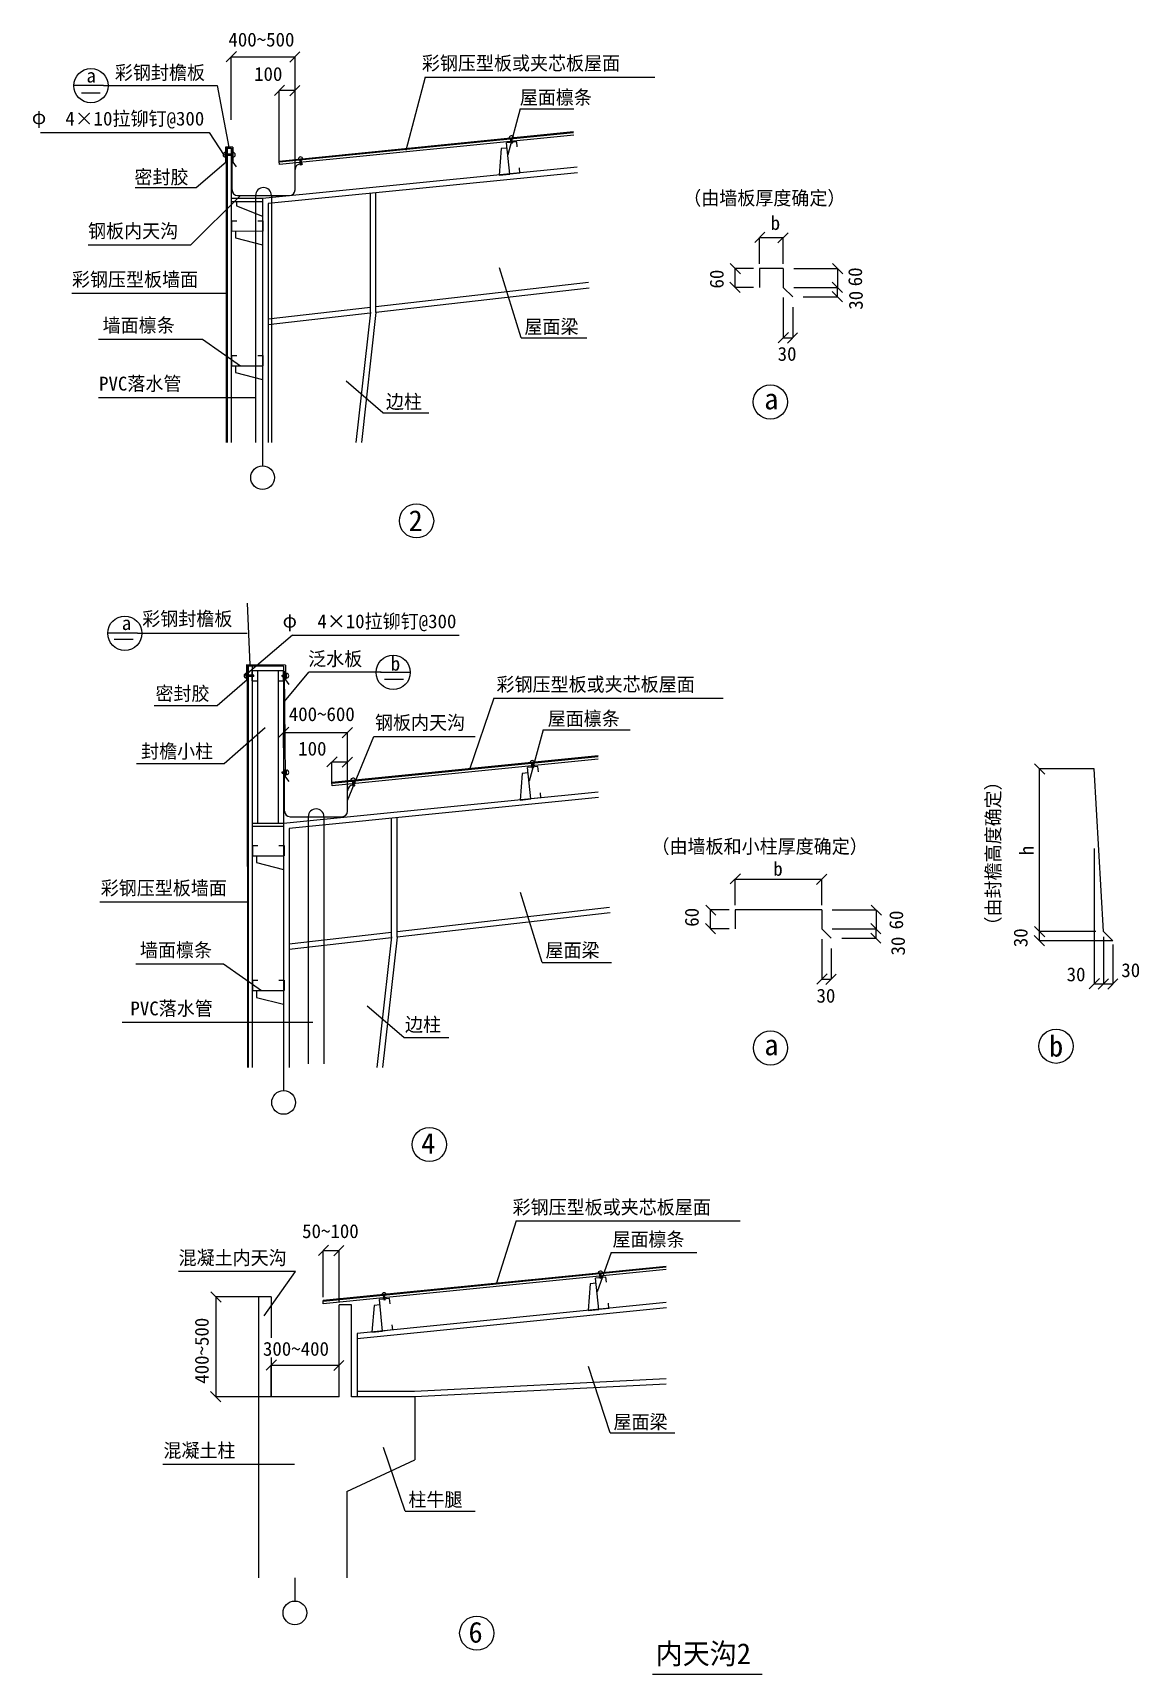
# Model space of a CAD drawing. Header units: metres. Extents: x 94 to 7116, y 1166 to 11586.
import ezdxf

# ---------------------------------------------------------------- set-up
doc = ezdxf.new("R2010")
doc.units = ezdxf.units.M
for name, color, linetype in [('HZ', 7, 'Continuous'), ('TEXT', 6, 'Continuous'), ('TREE', 3, 'Continuous'), ('WALL', 2, 'Continuous'), ('WINDOW', 4, 'Continuous')]:
    doc.layers.add(name, color=color, linetype=linetype)

# ---------------------------------------------------------------- blocks, each defined once
blk = doc.blocks.new('_ArchTick')
at = {"color": 5, "linetype": 'ByBlock'}
blk.add_lwpolyline([(-0.42, -0.42), (0.39, 0.39)], dxfattribs=at)

msp = doc.modelspace()

# ---------------------------------------------------------------- linework, layer by layer
msp.add_line((4027.62, 1166.36), (4722.75, 1166.36))
at = {"layer": 'TEXT'}
for p, q in [((1351.77, 11433.79), (1757.89, 11433.79)), ((1351.77, 11033.2), (1351.77, 11433.79)), ((1757.89, 10718.06), (1757.89, 11433.79)), ((542.72, 11250.44), (353.95, 11250.44)), ((401.74, 11203.98), (521.78, 11203.98)), ((1551.77, 8984.13), (1551.77, 8837.32)), ((757.63, 7775.04), (568.85, 7775.04)), ((610.2, 7736.87), (730.24, 7736.87)), ((2300.76, 7526.17), (2489.53, 7526.17)), ((2325.42, 7481.92), (2445.46, 7481.92)), ((1685.47, 7144.74), (2091.58, 7144.74)), ((1685.47, 7046.88), (1685.47, 7144.74)), ((2091.58, 6774.54), (2091.58, 7144.74)), ((1685.47, 5017.72), (1685.47, 4870.91)), ((1756.92, 1777.42), (1756.92, 1630.61))]:
    msp.add_line(p, q, dxfattribs=at)
for centre, radius in [((462.72, 11249.73), 108.78), ((4774.82, 9242.32), 108.78), ((1551.77, 8762.01), 75.31), ((2529.13, 8487.66), 108.78), ((677.63, 7774.32), 108.78), ((2380.76, 7525.45), 108.78), ((4775.72, 5141.97), 108.78), ((6588.21, 5152.74), 108.78), ((1685.47, 4795.6), 75.31), ((2610.93, 4528.69), 108.78), ((1756.92, 1555.3), 75.31), ((2911.59, 1426.51), 108.78)]:
    msp.add_circle(centre, radius, dxfattribs=at)
at = {"layer": 'TREE'}
for p, q in [((1507.89, 10553.06), (1507.89, 8984.13)), ((1607.89, 10553.06), (1607.89, 8984.13)), ((1841.58, 6609.54), (1841.58, 5040.61)), ((1941.58, 6609.54), (1941.58, 5040.61))]:
    msp.add_line(p, q, dxfattribs=at)
at = {"layer": 'WALL'}
for p, q in [((1357.89, 10588.06), (1357.89, 10853.06)), ((3165.29, 10894.26), (3100.61, 10887.8)), ((3120.51, 10688.79), (3100.61, 10887.8)), ((3168.57, 10861.43), (3165.29, 10894.26)), ((1364, 10763.88), (1385.3, 10735.5)), ((1792.89, 10753.06), (1806.81, 10753.06)), ((1757.89, 10588.06), (1757.89, 10718.06)), ((3185.19, 10695.26), (3120.51, 10688.79)), ((3185.19, 10695.26), (3181.9, 10728.09)), ((1392.89, 10553.06), (1722.89, 10553.06)), ((1354.47, 10392.85), (1354.4, 10327.85)), ((1354.4, 10327.85), (1554.4, 10327.62)), ((1354.47, 10392.85), (1387.47, 10392.81)), ((1521.47, 10392.66), (1554.47, 10392.62)), ((1554.47, 10392.62), (1554.4, 10327.62)), ((4706.63, 10089.4), (4706.63, 9969.4)), ((4856.63, 10089.4), (4856.63, 9969.4)), ((4856.63, 9969.4), (4916.63, 9909.46)), ((1354.47, 9537.6), (1354.4, 9472.6)), ((1354.47, 9537.6), (1387.47, 9537.56)), ((1521.47, 9537.41), (1554.47, 9537.37)), ((1554.47, 9537.37), (1554.4, 9472.37)), ((1354.4, 9472.6), (1554.4, 9472.37)), ((1485.47, 7536.79), (1685.47, 7537.02)), ((1485.54, 7471.79), (1485.47, 7536.79)), ((1685.54, 7472.02), (1685.47, 7537.02)), ((1697.69, 7572.65), (1697.69, 7477.61)), ((1485.54, 7471.79), (1518.54, 7471.83)), ((1652.54, 7471.98), (1685.54, 7472.02)), ((1697.69, 7477.61), (1719, 7449.22)), ((1691.58, 6644.54), (1691.58, 6909.54)), ((3298.98, 6927.85), (3234.3, 6921.39)), ((3254.2, 6722.38), (3234.3, 6921.39)), ((3302.26, 6895.02), (3298.98, 6927.85)), ((1697.58, 6860.63), (1718.88, 6832.24)), ((2091.58, 6644.54), (2091.58, 6774.54)), ((2126.58, 6809.54), (2140.51, 6809.54)), ((3318.88, 6728.85), (3254.2, 6722.38)), ((3318.88, 6728.85), (3315.6, 6761.68)), ((1726.58, 6609.54), (2056.58, 6609.54)), ((1488.17, 6426.44), (1488.09, 6361.44)), ((1488.09, 6361.44), (1688.09, 6361.21)), ((1488.17, 6426.44), (1521.17, 6426.4)), ((1655.17, 6426.25), (1688.17, 6426.21)), ((1688.17, 6426.21), (1688.09, 6361.21)), ((4551.28, 6017.49), (4551.28, 5897.49)), ((5101.28, 6017.49), (5101.28, 5897.49)), ((5101.28, 5897.49), (5161.28, 5837.55)), ((1488.17, 5571.19), (1488.09, 5506.19)), ((1488.17, 5571.19), (1521.17, 5571.15)), ((1655.17, 5571), (1688.17, 5570.96)), ((1688.17, 5570.96), (1688.09, 5505.96)), ((1488.09, 5506.19), (1688.09, 5505.96)), ((3730.58, 3687.55), (3665.9, 3681.08)), ((3685.8, 3482.08), (3665.9, 3681.08)), ((3733.86, 3654.72), (3730.58, 3687.55)), ((2358.03, 3550.3), (2293.35, 3543.83)), ((2313.25, 3344.82), (2293.35, 3543.83)), ((2361.31, 3517.46), (2358.03, 3550.3)), ((3750.48, 3488.55), (3685.8, 3482.08)), ((3750.48, 3488.55), (3747.19, 3521.38)), ((2377.93, 3351.29), (2313.25, 3344.82)), ((2377.93, 3351.29), (2374.65, 3384.13))]:
    msp.add_line(p, q, dxfattribs=at)
for centre, start, end in [((1792.89, 10718.06), 90, 180), ((1392.89, 10588.06), 180, 270), ((1722.89, 10588.06), 270, 0), ((2126.58, 6774.54), 90, 180), ((1726.58, 6644.54), 180, 270), ((2056.58, 6644.54), 270, 0)]:
    msp.add_arc(centre, 35, start, end, dxfattribs=at)
at = {"layer": 'WINDOW'}
for p, q in [((2584.86, 11305.28), (2462.05, 10837.68)), ((2584.86, 11305.28), (4041.98, 11305.28)), ((542.72, 11250.44), (1262.88, 11250.44)), ((1262.88, 11250.44), (1337.94, 10859.18)), ((1757.89, 11219.68), (1657.89, 11219.68)), ((1657.89, 10769.93), (1657.89, 11219.68)), ((1757.89, 10718.06), (1757.89, 11219.68)), ((3187.77, 11104.27), (3108.16, 10812.27)), ((3187.77, 11104.27), (3527.12, 11104.27)), ((142.1, 10953.4), (1212.81, 10953.4)), ((1212.81, 10953.4), (1308.67, 10806.36)), ((3525.56, 10956.7), (1657.89, 10769.93)), ((3526.05, 10951.73), (1658.38, 10764.96)), ((1315.66, 10859.18), (1315.66, 10763.88)), ((1364, 10859.18), (1315.66, 10859.18)), ((1321.77, 10853.06), (1321.77, 8984.13)), ((1321.77, 10853.06), (1351.77, 10853.06)), ((1326.77, 10853.06), (1326.77, 8984.13)), ((1351.77, 10853.06), (1351.77, 8984.13)), ((1364, 10859.18), (1364, 10763.88)), ((3527.55, 10936.8), (1659.88, 10750.03)), ((3066.69, 10850.39), (3052.95, 10682.03)), ((3103.94, 10854.43), (3066.69, 10850.39)), ((3145.42, 10918.69), (3116.2, 10915.77)), ((3129.91, 10885.2), (3126.75, 10916.82)), ((3138.03, 10886.01), (3129.91, 10885.2)), ((3138.03, 10886.01), (3134.87, 10917.63)), ((1130.91, 10602.83), (1321.77, 10766.63)), ((1315.66, 10796.84), (1315.66, 10826.21)), ((1364, 10815.61), (1315.66, 10815.61)), ((1364, 10807.45), (1315.66, 10807.45)), ((1364, 10796.84), (1364, 10826.21)), ((3547.94, 10732.82), (1551.77, 10533.2)), ((1659.88, 10750.03), (1657.89, 10769.93)), ((1807.54, 10784.9), (1778.32, 10781.98)), ((1792.53, 10746.43), (1788.87, 10783.03)), ((1800.65, 10747.25), (1792.53, 10746.43)), ((1800.65, 10747.25), (1796.99, 10783.84)), ((3551.43, 10697.99), (1586.77, 10501.53)), ((3052.95, 10682.03), (3120.51, 10688.79)), ((742.97, 10602.83), (1130.91, 10602.83)), ((1097.04, 10240.23), (1411.31, 10553.78)), ((1551.77, 10533.2), (1351.77, 10533.2)), ((1551.77, 10533.2), (1551.77, 8984.13)), ((2236.47, 9812.43), (2236.47, 10566.5)), ((2271.47, 9810.49), (2271.47, 10570)), ((1551.77, 10513.2), (1351.77, 10513.2)), ((1385.6, 10513.2), (1385.6, 10486.81)), ((1385.6, 10486.81), (1551.77, 10422.46)), ((1586.77, 10501.53), (1586.77, 8984.13)), ((1380.22, 10327.82), (1380.22, 10284.57)), ((445.54, 10240.23), (1097.04, 10240.23)), ((1380.22, 10284.57), (1551.77, 10240.51)), ((4706.63, 10285.82), (4856.63, 10285.82)), ((4706.63, 10119.99), (4706.63, 10285.82)), ((4856.63, 10119.99), (4856.63, 10285.82)), ((3193.7, 9650.27), (3054.75, 10094.01)), ((4551.26, 9969.4), (4551.26, 10089.4)), ((4668.89, 10089.4), (4551.26, 10089.4)), ((4856.63, 10089.4), (4706.63, 10089.4)), ((4922.95, 10089.4), (5201.28, 10089.4)), ((5201.28, 10089.4), (5201.28, 9969.4)), ((340.58, 9932.54), (1330.1, 9932.54)), ((3621.19, 10000.32), (2271.47, 9845.72)), ((3624.68, 9965.49), (2271.47, 9810.49)), ((4668.89, 9969.4), (4551.26, 9969.4)), ((4856.63, 9905.14), (4856.63, 9649.71)), ((4922.95, 9969.4), (5201.28, 9969.4)), ((4922.95, 9969.4), (5201.28, 9969.4)), ((4982.95, 9909.46), (5201.28, 9909.46)), ((5201.28, 9909.46), (5201.28, 9969.4)), ((2236.47, 9841.71), (1586.77, 9767.29)), ((2235.8, 9806.4), (1586.77, 9732.06)), ((2236.47, 9812.43), (2144.44, 8984.13)), ((2271.47, 9810.49), (2179.65, 8984.13)), ((4916.63, 9845.2), (4916.63, 9649.71)), ((509.5, 9641.73), (1170.69, 9641.73)), ((1170.69, 9641.73), (1411.32, 9472.53)), ((3193.7, 9650.27), (3609.76, 9650.27)), ((4856.63, 9649.71), (4916.63, 9649.71)), ((1380.22, 9472.57), (1380.22, 9429.33)), ((1380.22, 9429.33), (1551.77, 9385.26)), ((2314.3, 9174.2), (2081.52, 9373.8)), ((509.5, 9271.07), (1507.89, 9271.07)), ((2314.3, 9174.2), (2606.36, 9174.2)), ((1453.05, 7964.13), (1471.29, 7572.86)), ((757.63, 7775.04), (1453.05, 7775.04)), ((1742.38, 7762.09), (1442.02, 7505.24)), ((1742.38, 7762.09), (2799.6, 7762.09)), ((1449.01, 7572.86), (1449.01, 7477.57)), ((1697.69, 7572.65), (1449.01, 7572.86)), ((1449.01, 7489.83), (1449.01, 7519.2)), ((1497.35, 7508.59), (1449.01, 7508.59)), ((1455.12, 7566.75), (1455.47, 5017.72)), ((1455.12, 7566.75), (1485.12, 7566.75)), ((1460.12, 7566.75), (1460.47, 5017.72)), ((1485.12, 7566.75), (1485.47, 5017.72)), ((1485.47, 7566.79), (1685.47, 7566.79)), ((1485.47, 7536.79), (1685.47, 7536.79)), ((1497.35, 7500.44), (1497.35, 7508.59)), ((1520.47, 7536.79), (1520.47, 6566.79)), ((1650.47, 7536.79), (1650.47, 6566.79)), ((1675.42, 7500.44), (1675.42, 7508.59)), ((1675.42, 7508.59), (1703.21, 7508.59)), ((1685.47, 7566.79), (1685.47, 6566.79)), ((1697.58, 6860.63), (1691.69, 7534.49)), ((1691.69, 7340.84), (1846.06, 7526.17)), ((1703.21, 7489.83), (1703.21, 7519.2)), ((2305.19, 7526.17), (1846.06, 7526.17)), ((1264.26, 7316.52), (1455.12, 7480.32)), ((1497.35, 7500.44), (1449.01, 7500.44)), ((1675.42, 7500.44), (1703.21, 7500.44)), ((863.42, 7316.52), (1264.26, 7316.52)), ((3020.57, 7361.76), (2865.22, 6908.75)), ((3020.57, 7361.76), (4476.21, 7361.76)), ((1309.15, 6947.95), (1569.2, 7176.82)), ((2091.58, 6711.93), (2257.67, 7119.32)), ((2257.67, 7119.32), (2900.4, 7119.32)), ((3332.03, 7160.75), (3243.01, 6834.24)), ((3332.03, 7160.75), (3885.81, 7160.75)), ((3681.64, 6995.42), (1991.58, 6826.41)), ((3681.64, 6990.39), (1992.08, 6821.44)), ((751.15, 6947.95), (1309.15, 6947.95)), ((1675.42, 6894.7), (1703.21, 6894.7)), ((1675.42, 6886.55), (1675.42, 6894.7)), ((1675.42, 6886.55), (1703.21, 6886.55)), ((1703.21, 6875.94), (1703.21, 6905.31)), ((2091.58, 6956.77), (1991.58, 6956.77)), ((1991.58, 6826.41), (1991.58, 6956.77)), ((3681.64, 6975.32), (1993.57, 6806.51)), ((2091.58, 6774.54), (2091.58, 6956.77)), ((3200.38, 6883.97), (3186.64, 6715.62)), ((3237.64, 6888.02), (3200.38, 6883.97)), ((3279.11, 6952.28), (3249.89, 6949.35)), ((3263.61, 6918.79), (3260.44, 6950.41)), ((3271.72, 6919.6), (3263.61, 6918.79)), ((3271.72, 6919.6), (3268.56, 6951.22)), ((6483.56, 5881.36), (6483.56, 6914.13)), ((6829.69, 6914.13), (6483.56, 6914.13)), ((6889.69, 5881.36), (6829.69, 6914.13)), ((1993.57, 6806.51), (1991.58, 6826.41)), ((2141.24, 6841.38), (2112.01, 6838.46)), ((2126.22, 6802.91), (2122.56, 6839.51)), ((2134.34, 6803.72), (2126.22, 6802.91)), ((2134.34, 6803.72), (2130.68, 6840.32)), ((3681.64, 6766.41), (1685.47, 6566.79)), ((3685.12, 6731.58), (1720.47, 6535.11)), ((3186.64, 6715.62), (3254.2, 6722.38)), ((1685.47, 6566.79), (1485.47, 6566.79)), ((1685.47, 6566.79), (1685.47, 5017.72)), ((2370.17, 5846.02), (2370.17, 6600.08)), ((2405.17, 5844.08), (2405.17, 6603.58)), ((1685.47, 6546.79), (1485.47, 6546.79)), ((1720.47, 6535.11), (1720.47, 5017.72)), ((1513.91, 6361.41), (1513.91, 6318.16)), ((6829.69, 6407.25), (6829.69, 5548.94)), ((1513.91, 6318.16), (1685.47, 6274.1)), ((4551.28, 6213.91), (5101.28, 6213.91)), ((4551.28, 6048.08), (4551.28, 6213.91)), ((5101.28, 6048.08), (5101.28, 6213.91)), ((518.68, 6069.08), (1463.79, 6069.08)), ((3327.39, 5683.85), (3188.44, 6127.6)), ((3754.89, 6033.91), (2405.17, 5879.31)), ((3758.37, 5999.08), (2405.17, 5844.08)), ((4395.91, 5897.49), (4395.91, 6017.49)), ((4513.54, 6017.49), (4395.91, 6017.49)), ((5101.28, 6017.49), (4551.28, 6017.49)), ((5167.6, 6017.49), (5445.93, 6017.49)), ((5445.93, 6017.49), (5445.93, 5897.49)), ((2370.17, 5875.3), (1720.47, 5800.88)), ((2369.5, 5839.99), (1720.47, 5765.65)), ((2370.17, 5846.02), (2278.13, 5017.72)), ((2405.17, 5844.08), (2313.35, 5017.72)), ((4513.54, 5897.49), (4395.91, 5897.49)), ((5167.6, 5897.49), (5445.93, 5897.49)), ((5167.6, 5897.49), (5445.93, 5897.49)), ((5227.6, 5837.55), (5445.93, 5837.55)), ((5445.93, 5837.55), (5445.93, 5897.49)), ((6483.56, 5821.36), (6483.56, 5881.36)), ((6840.32, 5881.36), (6483.56, 5881.36)), ((6840.32, 5881.36), (6483.56, 5881.36)), ((6949.69, 5821.36), (6889.69, 5881.36)), ((6889.69, 5846.29), (6889.69, 5548.94)), ((5101.28, 5833.23), (5101.28, 5577.8)), ((5161.28, 5773.29), (5161.28, 5577.8)), ((6949.69, 5821.36), (6483.56, 5821.36)), ((6949.69, 5798.31), (6949.69, 5548.94)), ((747.38, 5675.32), (1304.38, 5675.32)), ((1304.38, 5675.32), (1545.01, 5506.12)), ((3327.39, 5683.85), (3766.86, 5683.85)), ((5101.28, 5577.8), (5161.28, 5577.8)), ((6829.69, 5548.94), (6889.69, 5548.94)), ((6889.69, 5548.94), (6949.69, 5548.94)), ((1513.91, 5506.16), (1513.91, 5462.91)), ((1513.91, 5462.91), (1685.47, 5418.85)), ((2447.99, 5207.79), (2215.21, 5407.39)), ((661.2, 5304.66), (1870.1, 5304.66)), ((2447.99, 5207.79), (2733.72, 5207.79)), ((3160.72, 4043.3), (3034.86, 3642.26)), ((3160.72, 4043.3), (4582.8, 4043.3)), ((1937.06, 3855.79), (2037.06, 3855.79)), ((1937.06, 3558.65), (1937.06, 3855.79)), ((2037.06, 3532.97), (2037.06, 3855.79)), ((4113.24, 3755.12), (1937.06, 3537.5)), ((3763.63, 3842.29), (3674.61, 3593.94)), ((3763.63, 3842.29), (4308.64, 3842.29)), ((1761.16, 3721.95), (1017.71, 3721.95)), ((1562.25, 3441.71), (1761.16, 3721.95)), ((4113.24, 3750.09), (1937.06, 3532.48)), ((4113.24, 3735.02), (1937.06, 3517.4)), ((3669.24, 3647.72), (3631.98, 3643.67)), ((3710.71, 3711.98), (3681.49, 3709.05)), ((3695.2, 3678.49), (3692.04, 3710.11)), ((3703.32, 3679.3), (3695.2, 3678.49)), ((3703.32, 3679.3), (3700.16, 3710.92)), ((1255.14, 3561.82), (1255.14, 2926.49)), ((1526.67, 3561.82), (1255.14, 3561.82)), ((1606.67, 3561.82), (1526.67, 3561.82)), ((1526.67, 3561.82), (1526.92, 1777.42)), ((1606.67, 3561.82), (1606.71, 3302)), ((2338.17, 3574.72), (2308.94, 3571.8)), ((2322.66, 3541.23), (2319.5, 3572.85)), ((2330.78, 3542.04), (2327.61, 3573.67)), ((3631.98, 3643.67), (3618.24, 3475.32)), ((1937.06, 3517.4), (1937.06, 3537.5)), ((2117.06, 3511.82), (2037.06, 3511.82)), ((2037.06, 2926.49), (2037.06, 3511.82)), ((2117.06, 2926.51), (2117.06, 3511.82)), ((4113.24, 3526.11), (2152.06, 3329.99)), ((4116.72, 3491.28), (2152.06, 3294.81)), ((2259.43, 3506.42), (2245.7, 3338.07)), ((2296.69, 3510.47), (2259.43, 3506.42)), ((2330.78, 3542.04), (2322.66, 3541.23)), ((3618.24, 3475.32), (3685.8, 3482.08)), ((2245.7, 3338.07), (2313.25, 3344.82)), ((2152.06, 3329.99), (2152.06, 2926.49)), ((1606.73, 3176.1), (1606.77, 2926.49)), ((1606.77, 3127.19), (2037.06, 3127.19)), ((1606.77, 2926.49), (1606.77, 3127.19)), ((2037.06, 2926.49), (2037.06, 3127.19)), ((4113.24, 3041.44), (2516.85, 2961.49)), ((3758.99, 2697.71), (3620.04, 3119.09)), ((1606.77, 2926.49), (1255.14, 2926.49)), ((2037.06, 2926.49), (1606.77, 2926.49)), ((2517.59, 2926.46), (2117.06, 2926.51)), ((2516.85, 2961.49), (2152.06, 2961.49)), ((2517.59, 2926.46), (2517.53, 2526.46)), ((4113.24, 3006.4), (2517.73, 2926.49)), ((2457.48, 2201.1), (2318.53, 2605.44)), ((3758.99, 2697.71), (4167.9, 2697.71)), ((2086.99, 2326.54), (2517.53, 2526.46)), ((919.39, 2498.77), (1754.46, 2498.77)), ((2086.99, 2326.54), (2086.92, 1777.42)), ((2457.48, 2201.1), (2900.84, 2201.1))]:
    msp.add_line(p, q, dxfattribs=at)
for centre, radius, start, end in [((3130.81, 10917.23), 14.68, 5.71, 185.71), ((1315.66, 10811.53), 14.68, 90, 270), ((1364, 10811.53), 14.68, 270, 90), ((1792.93, 10783.44), 14.68, 5.71, 185.71), ((1557.89, 10553.06), 50, 0, 180), ((1449.01, 7504.52), 14.68, 90, 270), ((1703.21, 7504.52), 14.68, 270, 90), ((1703.21, 6890.63), 14.68, 270, 90), ((3264.5, 6950.82), 14.68, 5.71, 185.71), ((2126.62, 6839.92), 14.68, 5.71, 185.71), ((1891.58, 6609.54), 50, 0, 180), ((3696.1, 3710.51), 14.68, 5.71, 185.71), ((2323.55, 3573.26), 14.68, 5.71, 185.71)]:
    msp.add_arc(centre, radius, start, end, dxfattribs=at)

# ---------------------------------------------------------------- block references
at = {"layer": 'TEXT', "xscale": 80, "yscale": 80, "zscale": 80, "rotation": 180}
for p in [(1351.77, 11433.79), (1685.47, 7144.74)]:
    msp.add_blockref('_ArchTick', p, dxfattribs=at)
at = {"layer": 'TEXT', "xscale": 80, "yscale": 80, "zscale": 80}
for p in [(1757.89, 11433.79), (2091.58, 7144.74)]:
    msp.add_blockref('_ArchTick', p, dxfattribs=at)
at = {"layer": 'WINDOW', "xscale": 80, "yscale": 80, "zscale": 80}
for p, rotation in [((1657.89, 11219.68), 180), ((4706.63, 10285.82), 180), ((4551.26, 10089.4), 90), ((5201.28, 10089.4), 90), ((4551.26, 9969.4), 270), ((5201.28, 9969.4), 270), ((5201.28, 9909.46), 270), ((4856.63, 9649.71), 180), ((1991.58, 6956.77), 180), ((6483.56, 6914.13), 90), ((4551.28, 6213.91), 180), ((4395.91, 6017.49), 90), ((5445.93, 6017.49), 90), ((4395.91, 5897.49), 270), ((5445.93, 5897.49), 270), ((5445.93, 5837.55), 270), ((6483.56, 5821.36), 270), ((6483.56, 5881.36), 90), ((5101.28, 5577.8), 180), ((6829.69, 5548.94), 180), ((1937.06, 3855.79), 180), ((1255.14, 3561.82), 90), ((1606.77, 3127.19), 180), ((1255.14, 2926.49), 270)]:
    msp.add_blockref('_ArchTick', p, dxfattribs=dict(at, rotation=rotation))
for p in [(1757.89, 11219.68), (4856.63, 10285.82), (4916.63, 9649.71), (2091.58, 6956.77), (5101.28, 6213.91), (5161.28, 5577.8), (6889.69, 5548.94), (6949.69, 5548.94), (2037.06, 3855.79), (2037.06, 3127.19)]:
    msp.add_blockref('_ArchTick', p, dxfattribs=at)

# ---------------------------------------------------------------- texts
for s, p in [('400~500', (1335.03, 11498.81)), ('100', (1498.04, 11280.51)), ('b', (4777.16, 10334.4)), ('30', (4821.23, 9503.71)), ('400~600', (1718.14, 7216.58)), ('100', (1778.14, 6997.54)), ('b', (4793.51, 6234.58)), ('30', (6655.54, 5564.87)), ('30', (7002.49, 5591.36)), ('30', (5067.73, 5429.2)), ('50~100', (1802.9, 3934.7)), ('300~400', (1554.24, 3187.51))]:
    msp.add_text(s, height=88).set_placement(p)
for s, p in [('60', (4478.22, 9962.56)), ('60', (5357, 9976.74)), ('30', (5361.27, 9828.15)), ('h', (6445.4, 6364.71)), ('60', (4320.06, 5911.13)), ('60', (5617.75, 5894.16)), ('30', (5629.12, 5728.54)), ('30', (6407.09, 5781.17)), ('400~500', (1209.75, 3010.05))]:
    msp.add_text(s, height=88, rotation=90).set_placement(p)
at = {"layer": 'HZ'}
for s, height, p in [('彩钢封檐板', 88, (614.31, 11289.47)), ('彩钢压型板或夹芯板屋面', 88, (2562.95, 11349.08)), ('屋面檩条', 88, (3184.84, 11132.31)), ('φ', 88, (87.41, 11006.33)), ('   4×10拉铆钉@300', 88, (120.19, 10997.2)), ('密封胶', 88, (738.62, 10626.62)), ('（由墙板厚度确定）', 88, (4221.93, 10492.74)), ('钢板内天沟', 88, (444.06, 10284.03)), ('彩钢压型板墙面', 88, (341.84, 9976.34)), ('墙面檩条', 88, (536.78, 9685.53)), ('屋面梁', 88, (3213.94, 9676.52)), ('PVC落水管', 88, (514.02, 9314.87)), ('边柱', 88, (2334.54, 9200.46)), ('a', 132, (4735.8, 9195.77)), ('2', 132, (2478.47, 8423.08)), ('彩钢封檐板', 88, (788.14, 7822.16)), ('φ', 88, (1679.1, 7810.26)), ('   4×10拉铆钉@300', 88, (1720.46, 7805.9)), ('泛水板', 88, (1841.09, 7568.07)), ('彩钢压型板或夹芯板屋面', 88, (3036.73, 7405.56)), ('密封胶', 88, (872.02, 7347.73)), ('钢板内天沟', 88, (2265.21, 7163.12)), ('屋面檩条', 88, (3361.91, 7188.79)), ('封檐小柱', 88, (780.5, 6981.15)), ('（由墙板和小柱厚度确定）', 88, (4020.41, 6377.08)), ('彩钢压型板墙面', 88, (524.58, 6112.88)), ('墙面檩条', 88, (773.46, 5719.12)), ('屋面梁', 88, (3347.63, 5718.3)), ('PVC落水管', 88, (713.04, 5348.46)), ('边柱', 88, (2455.81, 5246.47)), ('b', 132, (6544.2, 5087.27)), ('a', 132, (4736.7, 5095.42)), ('4', 132, (2558.38, 4469.58)), ('彩钢压型板或夹芯板屋面', 88, (3138.81, 4087.11)), ('屋面檩条', 88, (3772.86, 3882.49)), ('混凝土内天沟', 88, (1018.46, 3765.75)), ('屋面梁', 88, (3779.23, 2723.96)), ('混凝土柱', 88, (922.55, 2542.57)), ('柱牛腿', 88, (2477.72, 2230.98)), ('6', 132, (2859.04, 1366.7)), ('内天沟2', 132, (4047.11, 1230.72))]:
    msp.add_text(s, height=height, dxfattribs=at).set_placement(p)
msp.add_text('（由封檐高度确定）', height=88, rotation=90, dxfattribs=at).set_placement((6232.98, 5861.61))
at = {"layer": 'TEXT'}
for s, p in [('a', (433.99, 11270.29)), ('a', (658.13, 7794.89)), ('b', (2365.61, 7536.95))]:
    msp.add_text(s, height=88, dxfattribs=at).set_placement(p)

doc.saveas('drawing.dxf')
